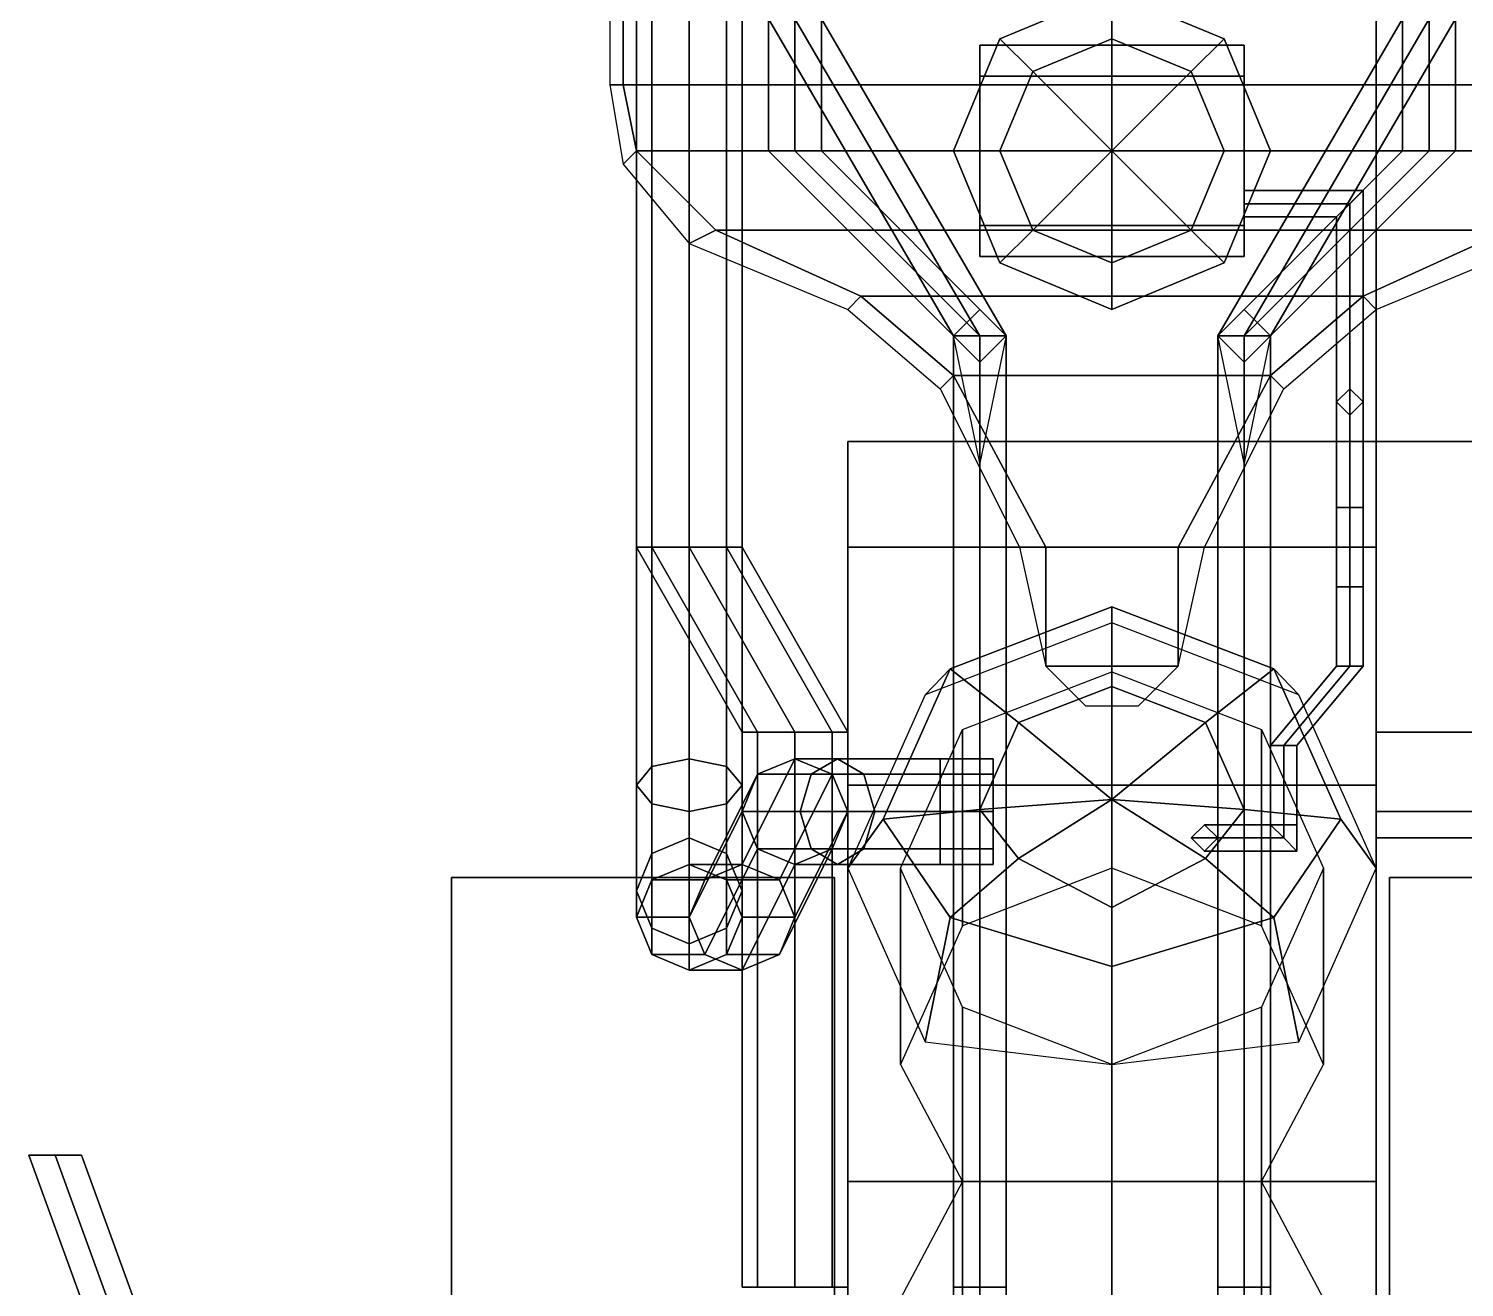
# Model space of a CAD drawing. Extents: x -0.41 to 0.41, y -1.02 to 1.15.
# Drawn here: x -0.41 to 0.133, y -0.14 to 0.336 of the extents above; entities that cross this region are included whole.
import ezdxf

# ---------------------------------------------------------------- set-up
doc = ezdxf.new("R2010")
doc.units = 0
doc.layers.get('0').update_dxf_attribs({"linetype": 'CONTINUOUS'})

msp = doc.modelspace()

# ---------------------------------------------------------------- linework, layer by layer
for points in [[(-0.17414, 1.01, 0.14414), (-0.18, 1.01, 0.13), (-0.18, 0.14, 0.13), (-0.17414, 0.14, 0.14414)], [(-0.18, 1.01, 0.13), (-0.17414, 1.01, 0.11586), (-0.17414, 0.14, 0.11586), (-0.18, 0.14, 0.13)], [(-0.16, 1.01, 0.15), (-0.17414, 1.01, 0.14414), (-0.17414, 0.14, 0.14414), (-0.16, 0.14, 0.15)], [(-0.17414, 1.01, 0.11586), (-0.16, 1.01, 0.11), (-0.16, 0.14, 0.11), (-0.17414, 0.14, 0.11586)], [(-0.14586, 1.01, 0.14414), (-0.16, 1.01, 0.15), (-0.16, 0.14, 0.15), (-0.14586, 0.14, 0.14414)], [(-0.16, 1.01, 0.11), (-0.14586, 1.01, 0.11586), (-0.14586, 0.14, 0.11586), (-0.16, 0.14, 0.11)], [(-0.14, 1.01, 0.13), (-0.14586, 1.01, 0.14414), (-0.14586, 0.14, 0.14414), (-0.14, 0.14, 0.13)], [(-0.14586, 1.01, 0.11586), (-0.14, 1.01, 0.13), (-0.14, 0.14, 0.13), (-0.14586, 0.14, 0.11586)], [(0.1, 0.69, 0.48), (0.1, 0.71, 0.44), (0.1, 0.27, 0.33), (0.1, 0.18, 0.35)], [(0.14, 0.18, 0.35), (0.14, 0.69, 0.48), (0.1, 0.69, 0.48), (0.1, 0.18, 0.35)], [(-0.13, 0.66, 0.3), (-0.12, 0.66, 0.29), (-0.12, 0.29, 0.13), (-0.13, 0.29, 0.14)], [(-0.12, 0.66, 0.31), (-0.13, 0.66, 0.3), (-0.13, 0.29, 0.14), (-0.12, 0.29, 0.15)], [(-0.12, 0.66, 0.29), (-0.11, 0.66, 0.3), (-0.11, 0.29, 0.14), (-0.12, 0.29, 0.13)], [(-0.11, 0.66, 0.3), (-0.12, 0.66, 0.31), (-0.12, 0.29, 0.15), (-0.11, 0.29, 0.14)], [(0.12, 0.66, 0.31), (0.11, 0.66, 0.3), (0.11, 0.29, 0.14), (0.12, 0.29, 0.15)], [(0.11, 0.66, 0.3), (0.12, 0.66, 0.29), (0.12, 0.29, 0.13), (0.11, 0.29, 0.14)], [(0.13, 0.66, 0.3), (0.12, 0.66, 0.31), (0.12, 0.29, 0.15), (0.13, 0.29, 0.14)], [(0.12, 0.66, 0.29), (0.13, 0.66, 0.3), (0.13, 0.29, 0.14), (0.12, 0.29, 0.13)], [(0, 0.33243, 0.41), (0, 0.35, 0.39), (-0.04243, 0.33243, 0.39), (-0.03, 0.32, 0.41)], [(0, 0.35, 0.14), (-0.04243, 0.33243, 0.14), (-0.04243, 0.33243, 0.39), (0, 0.35, 0.39)], [(0.03, 0.32, 0.41), (0.04243, 0.33243, 0.39), (0, 0.35, 0.39), (0, 0.33243, 0.41)], [(0.04243, 0.33243, 0.14), (0, 0.35, 0.14), (0, 0.35, 0.39), (0.04243, 0.33243, 0.39)], [(-0.19, 0.315, 0.735), (-0.185, 0.315, 0.76), (-0.185, 0.34, 0.765), (-0.19, 0.34, 0.745)], [(-0.185, 0.34, 0.765), (-0.185, 0.315, 0.76), (0.185, 0.315, 0.76), (0.185, 0.34, 0.765)], [(-0.13, 0.34, 0.55), (-0.12, 0.34, 0.54), (-0.05, 0.22, 0.6), (-0.06, 0.22, 0.61)], [(-0.12, 0.34, 0.56), (-0.13, 0.34, 0.55), (-0.06, 0.22, 0.61), (-0.05, 0.22, 0.62)], [(-0.12, 0.34, 0.54), (-0.11, 0.34, 0.55), (-0.04, 0.22, 0.61), (-0.05, 0.22, 0.6)], [(-0.11, 0.34, 0.55), (-0.12, 0.34, 0.56), (-0.05, 0.22, 0.62), (-0.04, 0.22, 0.61)], [(0.12, 0.34, 0.56), (0.11, 0.34, 0.55), (0.04, 0.22, 0.61), (0.05, 0.22, 0.62)], [(0.11, 0.34, 0.55), (0.12, 0.34, 0.54), (0.05, 0.22, 0.6), (0.04, 0.22, 0.61)], [(0.13, 0.34, 0.55), (0.12, 0.34, 0.56), (0.05, 0.22, 0.62), (0.06, 0.22, 0.61)], [(0.12, 0.34, 0.54), (0.13, 0.34, 0.55), (0.06, 0.22, 0.61), (0.05, 0.22, 0.6)], [(-0.03, 0.32, 0.41), (-0.04243, 0.33243, 0.39), (-0.06, 0.29, 0.39), (-0.04243, 0.29, 0.41)], [(-0.04243, 0.33243, 0.14), (-0.06, 0.29, 0.14), (-0.06, 0.29, 0.39), (-0.04243, 0.33243, 0.39)], [(0, 0.29, 0.42), (0, 0.33243, 0.41), (-0.03, 0.32, 0.41), (0, 0.29, 0.42)], [(0, 0.29, 0.42), (0.03, 0.32, 0.41), (0, 0.33243, 0.41), (0, 0.29, 0.42)], [(0.04243, 0.29, 0.41), (0.06, 0.29, 0.39), (0.04243, 0.33243, 0.39), (0.03, 0.32, 0.41)], [(0.06, 0.29, 0.14), (0.04243, 0.33243, 0.14), (0.04243, 0.33243, 0.39), (0.06, 0.29, 0.39)], [(0.05, 0.31828, 0.53328), (0.05, 0.33, 0.505), (-0.05, 0.33, 0.505), (-0.05, 0.31828, 0.53328)], [(0.05, 0.33, 0.505), (0.05, 0.31828, 0.47672), (-0.05, 0.31828, 0.47672), (-0.05, 0.33, 0.505)], [(-0.05, 0.31828, 0.47672), (-0.05, 0.29, 0.465), (-0.05, 0.26172, 0.47672), (-0.05, 0.33, 0.505)], [(-0.05, 0.33, 0.505), (-0.05, 0.26172, 0.47672), (-0.05, 0.25, 0.505), (-0.05, 0.31828, 0.53328)], [(0.05, 0.26172, 0.53328), (0.05, 0.33, 0.505), (0.05, 0.31828, 0.53328), (0.05, 0.29, 0.545)], [(0.05, 0.25, 0.505), (0.05, 0.31828, 0.47672), (0.05, 0.33, 0.505), (0.05, 0.26172, 0.53328)], [(0.05, 0.29, 0.545), (0.05, 0.31828, 0.53328), (-0.05, 0.31828, 0.53328), (-0.05, 0.29, 0.545)], [(0.05, 0.31828, 0.47672), (0.05, 0.29, 0.465), (-0.05, 0.29, 0.465), (-0.05, 0.31828, 0.47672)], [(-0.05, 0.31828, 0.53328), (-0.05, 0.25, 0.505), (-0.05, 0.26172, 0.53328), (-0.05, 0.29, 0.545)], [(0, 0.29, 0.42), (-0.03, 0.32, 0.41), (-0.04243, 0.29, 0.41), (0, 0.29, 0.42)], [(0, 0.29, 0.42), (0.04243, 0.29, 0.41), (0.03, 0.32, 0.41), (0, 0.29, 0.42)], [(0.05, 0.26172, 0.47672), (0.05, 0.29, 0.465), (0.05, 0.31828, 0.47672), (0.05, 0.25, 0.505)], [(-0.185, 0.285, 0.725), (-0.18, 0.29, 0.76), (-0.185, 0.315, 0.76), (-0.19, 0.315, 0.735)], [(-0.185, 0.315, 0.76), (-0.18, 0.29, 0.76), (0.18, 0.29, 0.76), (0.185, 0.315, 0.76)], [(-0.16, 0.255, 0.72), (-0.15, 0.26, 0.76), (-0.18, 0.29, 0.76), (-0.185, 0.285, 0.725)], [(-0.18, 0.29, 0.76), (-0.15, 0.26, 0.76), (0.15, 0.26, 0.76), (0.18, 0.29, 0.76)], [(-0.13, 0.29, 0.14), (-0.12, 0.29, 0.13), (-0.05, 0.22, 0.13), (-0.06, 0.22, 0.14)], [(-0.12, 0.29, 0.15), (-0.13, 0.29, 0.14), (-0.06, 0.22, 0.14), (-0.05, 0.22, 0.15)], [(-0.12, 0.29, 0.13), (-0.11, 0.29, 0.14), (-0.04, 0.22, 0.14), (-0.05, 0.22, 0.13)], [(-0.11, 0.29, 0.14), (-0.12, 0.29, 0.15), (-0.05, 0.22, 0.15), (-0.04, 0.22, 0.14)], [(-0.04243, 0.29, 0.41), (-0.06, 0.29, 0.39), (-0.04243, 0.24757, 0.39), (-0.03, 0.26, 0.41)], [(-0.06, 0.29, 0.14), (-0.04243, 0.24757, 0.14), (-0.04243, 0.24757, 0.39), (-0.06, 0.29, 0.39)], [(0.05, 0.26172, 0.53328), (0.05, 0.29, 0.545), (-0.05, 0.29, 0.545), (-0.05, 0.26172, 0.53328)], [(0.05, 0.29, 0.465), (0.05, 0.26172, 0.47672), (-0.05, 0.26172, 0.47672), (-0.05, 0.29, 0.465)], [(0, 0.29, 0.42), (-0.04243, 0.29, 0.41), (-0.03, 0.26, 0.41), (0, 0.29, 0.42)], [(0, 0.29, 0.42), (-0.03, 0.26, 0.41), (0, 0.24757, 0.41), (0, 0.29, 0.42)], [(0, 0.29, 0.42), (0, 0.24757, 0.41), (0.03, 0.26, 0.41), (0, 0.29, 0.42)], [(0, 0.29, 0.42), (0.03, 0.26, 0.41), (0.04243, 0.29, 0.41), (0, 0.29, 0.42)], [(0.03, 0.26, 0.41), (0.04243, 0.24757, 0.39), (0.06, 0.29, 0.39), (0.04243, 0.29, 0.41)], [(0.12, 0.29, 0.15), (0.11, 0.29, 0.14), (0.04, 0.22, 0.14), (0.05, 0.22, 0.15)], [(0.11, 0.29, 0.14), (0.12, 0.29, 0.13), (0.05, 0.22, 0.13), (0.04, 0.22, 0.14)], [(0.04243, 0.24757, 0.14), (0.06, 0.29, 0.14), (0.06, 0.29, 0.39), (0.04243, 0.24757, 0.39)], [(0.13, 0.29, 0.14), (0.12, 0.29, 0.15), (0.05, 0.22, 0.15), (0.06, 0.22, 0.14)], [(0.12, 0.29, 0.13), (0.13, 0.29, 0.14), (0.06, 0.22, 0.14), (0.05, 0.22, 0.13)], [(0.1, 0.28, 0.32), (0.1, 0.26, 0.31), (0.1, 0.24, 0.31), (0.1, 0.22, 0.32)], [(0.1, 0.27, 0.33), (0.1, 0.28, 0.32), (0.1, 0.22, 0.32), (0.1, 0.18, 0.35)], [(0.09, 0.27, 0.51), (0.095, 0.275, 0.505), (0.05, 0.275, 0.505), (0.05, 0.27, 0.51)], [(0.095, 0.275, 0.505), (0.09, 0.27, 0.5), (0.05, 0.27, 0.5), (0.05, 0.275, 0.505)], [(0.095, 0.275, 0.505), (0.09, 0.27, 0.51), (0.09, 0.235, 0.51), (0.095, 0.235, 0.505)], [(0.09, 0.27, 0.5), (0.095, 0.275, 0.505), (0.095, 0.235, 0.505), (0.09, 0.235, 0.5)], [(0.085, 0.265, 0.505), (0.09, 0.27, 0.51), (0.05, 0.27, 0.51), (0.05, 0.265, 0.505)], [(0.09, 0.27, 0.5), (0.085, 0.265, 0.505), (0.05, 0.265, 0.505), (0.05, 0.27, 0.5)], [(0.09, 0.27, 0.51), (0.085, 0.265, 0.505), (0.085, 0.235, 0.505), (0.09, 0.235, 0.51)], [(0.085, 0.265, 0.505), (0.09, 0.27, 0.5), (0.09, 0.235, 0.5), (0.085, 0.235, 0.505)], [(0.05, 0.25, 0.505), (0.05, 0.26172, 0.53328), (-0.05, 0.26172, 0.53328), (-0.05, 0.25, 0.505)], [(0.05, 0.26172, 0.47672), (0.05, 0.25, 0.505), (-0.05, 0.25, 0.505), (-0.05, 0.26172, 0.47672)], [(-0.1, 0.23, 0.725), (-0.095, 0.235, 0.76), (-0.15, 0.26, 0.76), (-0.16, 0.255, 0.72)], [(-0.15, 0.26, 0.76), (-0.095, 0.235, 0.76), (0.095, 0.235, 0.76), (0.15, 0.26, 0.76)], [(-0.03, 0.26, 0.41), (-0.04243, 0.24757, 0.39), (0, 0.23, 0.39), (0, 0.24757, 0.41)], [(0, 0.24757, 0.41), (0, 0.23, 0.39), (0.04243, 0.24757, 0.39), (0.03, 0.26, 0.41)], [(0.16, 0.255, 0.72), (0.15, 0.26, 0.76), (0.095, 0.235, 0.76), (0.1, 0.23, 0.725)], [(-0.04243, 0.24757, 0.14), (0, 0.23, 0.14), (0, 0.23, 0.39), (-0.04243, 0.24757, 0.39)], [(0, 0.23, 0.14), (0.04243, 0.24757, 0.14), (0.04243, 0.24757, 0.39), (0, 0.23, 0.39)], [(-0.065, 0.2, 0.735), (-0.06, 0.205, 0.765), (-0.095, 0.235, 0.76), (-0.1, 0.23, 0.725)], [(-0.095, 0.235, 0.76), (-0.06, 0.205, 0.765), (0.06, 0.205, 0.765), (0.095, 0.235, 0.76)], [(0.1, 0.23, 0.725), (0.095, 0.235, 0.76), (0.06, 0.205, 0.765), (0.065, 0.2, 0.735)], [(0.09, 0.235, 0.51), (0.085, 0.235, 0.505), (0.085, 0.195, 0.535), (0.09, 0.2, 0.535)], [(0.085, 0.235, 0.505), (0.09, 0.235, 0.5), (0.09, 0.19, 0.535), (0.085, 0.195, 0.535)], [(0.095, 0.235, 0.505), (0.09, 0.235, 0.51), (0.09, 0.2, 0.535), (0.095, 0.195, 0.535)], [(0.09, 0.235, 0.5), (0.095, 0.235, 0.505), (0.095, 0.195, 0.535), (0.09, 0.19, 0.535)], [(-0.05, 0.23, 0.15), (-0.06, 0.22, 0.14), (-0.06, 0.22, 0.61), (-0.05, 0.23, 0.6)], [(-0.04, 0.22, 0.14), (-0.05, 0.23, 0.15), (-0.05, 0.23, 0.6), (-0.04, 0.22, 0.61)], [(0.05, 0.23, 0.15), (0.04, 0.22, 0.14), (0.04, 0.22, 0.61), (0.05, 0.23, 0.6)], [(0.06, 0.22, 0.14), (0.05, 0.23, 0.15), (0.05, 0.23, 0.6), (0.06, 0.22, 0.61)], [(-0.06, 0.22, 0.14), (-0.05, 0.22, 0.13), (-0.05, -0.14, 0.13), (-0.06, -0.14, 0.14)], [(-0.05, 0.22, 0.15), (-0.06, 0.22, 0.14), (-0.06, -0.14, 0.14), (-0.05, -0.14, 0.15)], [(-0.05, 0.22, 0.62), (-0.06, 0.22, 0.61), (-0.06, -0.39059, 0.86363), (-0.05, -0.39524, 0.87556)], [(-0.06, 0.22, 0.61), (-0.05, 0.22, 0.6), (-0.05, -0.38593, 0.85169), (-0.06, -0.39059, 0.86363)], [(-0.05, 0.17185, 0.62), (-0.06, 0.22, 0.61), (-0.06, -0.36667, 0.61), (-0.05, -0.35892, 0.62)], [(-0.06, 0.22, 0.61), (-0.05, 0.22, 0.6), (-0.05, -0.35215, 0.6), (-0.06, -0.36667, 0.61)], [(-0.06, 0.22, 0.14), (-0.05, 0.21, 0.15), (-0.05, 0.21, 0.6), (-0.06, 0.22, 0.61)], [(-0.05, 0.22, 0.13), (-0.04, 0.22, 0.14), (-0.04, -0.14, 0.14), (-0.05, -0.14, 0.13)], [(-0.04, 0.22, 0.14), (-0.05, 0.22, 0.15), (-0.05, -0.14, 0.15), (-0.04, -0.14, 0.14)], [(-0.04, 0.22, 0.61), (-0.05, 0.22, 0.62), (-0.05, -0.39524, 0.87556), (-0.04, -0.39059, 0.86363)], [(-0.05, 0.22, 0.6), (-0.04, 0.22, 0.61), (-0.04, -0.39059, 0.86363), (-0.05, -0.38593, 0.85169)], [(-0.04, 0.22, 0.61), (-0.05, 0.17185, 0.62), (-0.05, -0.35892, 0.62), (-0.04, -0.36667, 0.61)], [(-0.05, 0.22, 0.6), (-0.04, 0.22, 0.61), (-0.04, -0.36667, 0.61), (-0.05, -0.35215, 0.6)], [(-0.05, 0.21, 0.15), (-0.04, 0.22, 0.14), (-0.04, 0.22, 0.61), (-0.05, 0.21, 0.6)], [(0.05, 0.22, 0.62), (0.04, 0.22, 0.61), (0.04, -0.39059, 0.86363), (0.05, -0.39524, 0.87556)], [(0.04, 0.22, 0.61), (0.05, 0.22, 0.6), (0.05, -0.38593, 0.85169), (0.04, -0.39059, 0.86363)], [(0.05, 0.17185, 0.62), (0.04, 0.22, 0.61), (0.04, -0.36667, 0.61), (0.05, -0.35892, 0.62)], [(0.04, 0.22, 0.61), (0.05, 0.22, 0.6), (0.05, -0.35215, 0.6), (0.04, -0.36667, 0.61)], [(0.05, 0.22, 0.15), (0.04, 0.22, 0.14), (0.04, -0.14, 0.14), (0.05, -0.14, 0.15)], [(0.04, 0.22, 0.14), (0.05, 0.22, 0.13), (0.05, -0.14, 0.13), (0.04, -0.14, 0.14)], [(0.04, 0.22, 0.14), (0.05, 0.21, 0.15), (0.05, 0.21, 0.6), (0.04, 0.22, 0.61)], [(0.06, 0.22, 0.61), (0.05, 0.22, 0.62), (0.05, -0.39524, 0.87556), (0.06, -0.39059, 0.86363)], [(0.05, 0.22, 0.6), (0.06, 0.22, 0.61), (0.06, -0.39059, 0.86363), (0.05, -0.38593, 0.85169)], [(0.06, 0.22, 0.61), (0.05, 0.17185, 0.62), (0.05, -0.35892, 0.62), (0.06, -0.36667, 0.61)], [(0.05, 0.22, 0.6), (0.06, 0.22, 0.61), (0.06, -0.36667, 0.61), (0.05, -0.35215, 0.6)], [(0.06, 0.22, 0.14), (0.05, 0.22, 0.15), (0.05, -0.14, 0.15), (0.06, -0.14, 0.14)], [(0.05, 0.22, 0.13), (0.06, 0.22, 0.14), (0.06, -0.14, 0.14), (0.05, -0.14, 0.13)], [(0.05, 0.21, 0.15), (0.06, 0.22, 0.14), (0.06, 0.22, 0.61), (0.05, 0.21, 0.6)], [(0.1, 0.18, 0.35), (0.1, 0.22, 0.32), (0.1, 0.18, 0.32), (0.1, 0.18, 0.35)], [(-0.035, 0.14, 0.74), (-0.025, 0.14, 0.765), (-0.06, 0.205, 0.765), (-0.065, 0.2, 0.735)], [(-0.06, 0.205, 0.765), (-0.025, 0.14, 0.765), (0.025, 0.14, 0.765), (0.06, 0.205, 0.765)], [(0.065, 0.2, 0.735), (0.06, 0.205, 0.765), (0.025, 0.14, 0.765), (0.035, 0.14, 0.74)], [(0.09, 0.2, 0.535), (0.085, 0.195, 0.535), (0.085, 0.155, 0.595), (0.09, 0.155, 0.6)], [(0.095, 0.195, 0.535), (0.09, 0.2, 0.535), (0.09, 0.155, 0.6), (0.095, 0.155, 0.595)], [(0.085, 0.195, 0.535), (0.09, 0.19, 0.535), (0.09, 0.155, 0.59), (0.085, 0.155, 0.595)], [(0.09, 0.19, 0.535), (0.095, 0.195, 0.535), (0.095, 0.155, 0.595), (0.09, 0.155, 0.59)], [(-0.1, 0.14, 0.31), (0.1, 0.14, 0.31), (0.1, 0.18, 0.25), (-0.1, 0.18, 0.25)], [(-0.1, 0.18, 0.25), (0.1, 0.18, 0.25), (0.1, 0.18, 0.2), (-0.1, 0.18, 0.2)], [(-0.1, 0.18, 0.2), (0.1, 0.18, 0.2), (0.1, 0.14, 0.14), (-0.1, 0.14, 0.14)], [(-0.1, 0.18, 0.25), (-0.1, -0.22, 0.18), (-0.1, 0.05, 0.31), (-0.1, 0.14, 0.31)], [(-0.1, 0.18, 0.2), (-0.1, 0.14, 0.14), (-0.1, 0.05, 0.14), (-0.1, 0.18, 0.25)], [(-0.1, 0.18, 0.25), (-0.1, 0.05, 0.14), (-0.1, -0.22, 0.18), (-0.1, 0.18, 0.25)], [(0.1, 0.05, 0.31), (0.1, -0.22, 0.18), (0.1, 0.18, 0.25), (0.1, 0.14, 0.31)], [(0.1, 0.05, 0.14), (0.1, 0.14, 0.14), (0.1, 0.18, 0.2), (0.1, 0.18, 0.25)], [(0.1, -0.22, 0.18), (0.1, 0.05, 0.14), (0.1, 0.18, 0.25)], [(0.14, 0.07, 0.3), (0.14, 0.18, 0.35), (0.1, 0.18, 0.35), (0.1, 0.07, 0.3)], [(0.1, 0.18, 0.35), (0.1, 0.18, 0.32), (0.1, 0.152, 0.292), (0.1, 0.14, 0.31)], [(0.1, 0.18, 0.35), (0.1, 0.18, 0.35), (0.1, 0.14, 0.31), (0.1, 0.092, 0.31)], [(0.09, 0.125, 0.59), (0.085, 0.125, 0.595), (0.085, 0.155, 0.595), (0.09, 0.155, 0.59)], [(0.085, 0.125, 0.595), (0.09, 0.125, 0.6), (0.09, 0.155, 0.6), (0.085, 0.155, 0.595)], [(0.095, 0.125, 0.595), (0.09, 0.125, 0.59), (0.09, 0.155, 0.59), (0.095, 0.155, 0.595)], [(0.09, 0.125, 0.6), (0.095, 0.125, 0.595), (0.095, 0.155, 0.595), (0.09, 0.155, 0.6)], [(-0.17414, 0.14, 0.14414), (-0.18, 0.14, 0.13), (-0.18, 0.05, 0.16), (-0.17414, 0.05707, 0.17225)], [(-0.18, 0.14, 0.13), (-0.17414, 0.14, 0.11586), (-0.17414, 0.04293, 0.14775), (-0.18, 0.05, 0.16)], [(-0.17414, 0.14, 0.14414), (-0.18, 0.14, 0.13), (-0.14, 0.07, 0.13), (-0.13414, 0.07, 0.14414)], [(-0.18, 0.14, 0.13), (-0.17414, 0.14, 0.11586), (-0.13414, 0.07, 0.11586), (-0.14, 0.07, 0.13)], [(-0.16, 0.14, 0.15), (-0.17414, 0.14, 0.14414), (-0.17414, 0.05707, 0.17225), (-0.16, 0.06, 0.17732)], [(-0.17414, 0.14, 0.11586), (-0.16, 0.14, 0.11), (-0.16, 0.04, 0.14268), (-0.17414, 0.04293, 0.14775)], [(-0.16, 0.14, 0.15), (-0.17414, 0.14, 0.14414), (-0.13414, 0.07, 0.14414), (-0.12, 0.07, 0.15)], [(-0.17414, 0.14, 0.11586), (-0.16, 0.14, 0.11), (-0.12, 0.07, 0.11), (-0.13414, 0.07, 0.11586)], [(-0.14586, 0.14, 0.14414), (-0.16, 0.14, 0.15), (-0.16, 0.06, 0.17732), (-0.14586, 0.05707, 0.17225)], [(-0.16, 0.14, 0.11), (-0.14586, 0.14, 0.11586), (-0.14586, 0.04293, 0.14775), (-0.16, 0.04, 0.14268)], [(-0.14586, 0.14, 0.14414), (-0.16, 0.14, 0.15), (-0.12, 0.07, 0.15), (-0.10586, 0.07, 0.14414)], [(-0.16, 0.14, 0.11), (-0.14586, 0.14, 0.11586), (-0.10586, 0.07, 0.11586), (-0.12, 0.07, 0.11)], [(-0.14, 0.14, 0.13), (-0.14586, 0.14, 0.14414), (-0.14586, 0.05707, 0.17225), (-0.14, 0.05, 0.16)], [(-0.14586, 0.14, 0.11586), (-0.14, 0.14, 0.13), (-0.14, 0.05, 0.16), (-0.14586, 0.04293, 0.14775)], [(-0.14, 0.14, 0.13), (-0.14586, 0.14, 0.14414), (-0.10586, 0.07, 0.14414), (-0.1, 0.07, 0.13)], [(-0.14586, 0.14, 0.11586), (-0.14, 0.14, 0.13), (-0.1, 0.07, 0.13), (-0.10586, 0.07, 0.11586)], [(-0.1, 0.05, 0.31), (0.1, 0.05, 0.31), (0.1, 0.14, 0.31), (-0.1, 0.14, 0.31)], [(-0.1, 0.14, 0.14), (0.1, 0.14, 0.14), (0.1, 0.05, 0.14), (-0.1, 0.05, 0.14)], [(-0.025, 0.095, 0.74), (-0.025, 0.095, 0.76), (-0.025, 0.14, 0.765), (-0.035, 0.14, 0.74)], [(-0.025, 0.14, 0.765), (-0.025, 0.095, 0.76), (0.025, 0.095, 0.76), (0.025, 0.14, 0.765)], [(0.035, 0.14, 0.74), (0.025, 0.14, 0.765), (0.025, 0.095, 0.76), (0.025, 0.095, 0.74)], [(0.09, 0.095, 0.58), (0.085, 0.095, 0.585), (0.085, 0.125, 0.595), (0.09, 0.125, 0.59)], [(0.085, 0.095, 0.585), (0.09, 0.095, 0.59), (0.09, 0.125, 0.6), (0.085, 0.125, 0.595)], [(0.095, 0.095, 0.585), (0.09, 0.095, 0.58), (0.09, 0.125, 0.59), (0.095, 0.125, 0.595)], [(0.09, 0.095, 0.59), (0.095, 0.095, 0.585), (0.095, 0.125, 0.595), (0.09, 0.125, 0.6)], [(0, 0.11753, 0.52025), (0, 0.1114, 0.46885), (-0.07071, 0.08421, 0.47973), (-0.06124, 0.09398, 0.52967)], [(0, 0.08726, 0.54313), (0, 0.11753, 0.52025), (-0.06124, 0.09398, 0.52967), (-0.03536, 0.07366, 0.54857)], [(0.03536, 0.07366, 0.54857), (0.06124, 0.09398, 0.52967), (0, 0.11753, 0.52025), (0, 0.08726, 0.54313)], [(0.06124, 0.09398, 0.52967), (0.07071, 0.08421, 0.47973), (0, 0.1114, 0.46885), (0, 0.11753, 0.52025)], [(-0.06124, 0.09398, 0.52967), (-0.07071, 0.08421, 0.47973), (-0.1, 0.01855, 0.50599), (-0.0866, 0.03712, 0.55241)], [(-0.03536, 0.07366, 0.54857), (-0.06124, 0.09398, 0.52967), (-0.0866, 0.03712, 0.55241), (-0.05, 0.04083, 0.5617)], [(0, 0.01856, 0.29058), (-0.05657, -0.0032, 0.29928), (-0.05657, 0.07108, 0.48498), (0, 0.09283, 0.47628)], [(-0.025, 0.095, 0.76), (-0.01, 0.08, 0.76), (0.01, 0.08, 0.76), (0.025, 0.095, 0.76)], [(-0.01, 0.08, 0.76), (-0.01, 0.08, 0.76), (-0.025, 0.095, 0.76), (-0.025, 0.095, 0.74)], [(0.05657, -0.0032, 0.29928), (0, 0.01856, 0.29058), (0, 0.09283, 0.47628), (0.05657, 0.07108, 0.48498)], [(0.025, 0.095, 0.74), (0.025, 0.095, 0.76), (0.01, 0.08, 0.76)], [(0.05, 0.04083, 0.5617), (0.0866, 0.03712, 0.55241), (0.06124, 0.09398, 0.52967), (0.03536, 0.07366, 0.54857)], [(0.065, 0.065, 0.58), (0.06, 0.065, 0.585), (0.085, 0.095, 0.585), (0.09, 0.095, 0.58)], [(0.06, 0.065, 0.585), (0.065, 0.065, 0.59), (0.09, 0.095, 0.59), (0.085, 0.095, 0.585)], [(0.0866, 0.03712, 0.55241), (0.1, 0.01855, 0.50599), (0.07071, 0.08421, 0.47973), (0.06124, 0.09398, 0.52967)], [(0.07, 0.065, 0.585), (0.065, 0.065, 0.58), (0.09, 0.095, 0.58), (0.095, 0.095, 0.585)], [(0.065, 0.065, 0.59), (0.07, 0.065, 0.585), (0.095, 0.095, 0.585), (0.09, 0.095, 0.59)], [(0, 0.04455, 0.57098), (0, 0.08726, 0.54313), (-0.03536, 0.07366, 0.54857), (0, 0.04455, 0.57098)], [(0, 0.04455, 0.57098), (0.03536, 0.07366, 0.54857), (0, 0.08726, 0.54313), (0, 0.04455, 0.57098)], [(-0.05657, -0.0032, 0.29928), (-0.08, -0.05572, 0.32029), (-0.08, 0.01855, 0.50599), (-0.05657, 0.07108, 0.48498)], [(0, 0.04455, 0.57098), (-0.03536, 0.07366, 0.54857), (-0.05, 0.04083, 0.5617), (0, 0.04455, 0.57098)], [(0, 0.04455, 0.57098), (0.05, 0.04083, 0.5617), (0.03536, 0.07366, 0.54857), (0, 0.04455, 0.57098)], [(0.08, -0.05572, 0.32029), (0.05657, -0.0032, 0.29928), (0.05657, 0.07108, 0.48498), (0.08, 0.01855, 0.50599)], [(-0.13414, 0.07, 0.14414), (-0.14, 0.07, 0.13), (-0.14, -0.14, 0.13), (-0.13414, -0.14, 0.14414)], [(-0.14, 0.07, 0.13), (-0.13414, 0.07, 0.11586), (-0.13414, -0.14, 0.11586), (-0.14, -0.14, 0.13)], [(-0.12, 0.07, 0.15), (-0.13414, 0.07, 0.14414), (-0.13414, -0.14, 0.14414), (-0.12, -0.14, 0.15)], [(-0.13414, 0.07, 0.11586), (-0.12, 0.07, 0.11), (-0.12, -0.14, 0.11), (-0.13414, -0.14, 0.11586)], [(-0.10586, 0.07, 0.14414), (-0.12, 0.07, 0.15), (-0.12, -0.14, 0.15), (-0.10586, -0.14, 0.14414)], [(-0.12, 0.07, 0.11), (-0.10586, 0.07, 0.11586), (-0.10586, -0.14, 0.11586), (-0.12, -0.14, 0.11)], [(-0.1, 0.07, 0.13), (-0.10586, 0.07, 0.14414), (-0.10586, -0.14, 0.14414), (-0.1, -0.14, 0.13)], [(-0.10586, 0.07, 0.11586), (-0.1, 0.07, 0.13), (-0.1, -0.14, 0.13), (-0.10586, -0.14, 0.11586)], [(0.14, 0.04, 0.28), (0.14, 0.07, 0.3), (0.1, 0.07, 0.3), (0.1, 0.04, 0.28)], [(-0.16, 0.06, 0.17732), (-0.17414, 0.05707, 0.17225), (-0.17414, 0.02414, 0.22), (-0.16, 0.03, 0.22)], [(-0.14586, 0.05707, 0.17225), (-0.16, 0.06, 0.17732), (-0.16, 0.03, 0.22), (-0.14586, 0.02414, 0.22)], [(-0.14, 0.02, 0.3), (-0.15414, 0.01414, 0.3), (-0.13414, 0.05414, 0.38), (-0.12, 0.06, 0.38)], [(-0.12586, 0.01414, 0.3), (-0.14, 0.02, 0.3), (-0.12, 0.06, 0.38), (-0.10586, 0.05414, 0.38)], [(-0.12, 0.06, 0.38), (-0.13414, 0.05414, 0.38), (-0.11389, 0.05414, 0.42889), (-0.10389, 0.06, 0.41889)], [(-0.10586, 0.05414, 0.38), (-0.12, 0.06, 0.38), (-0.10389, 0.06, 0.41889), (-0.09389, 0.05414, 0.40889)], [(-0.10389, 0.06, 0.41889), (-0.11389, 0.05414, 0.42889), (-0.065, 0.05414, 0.44914), (-0.065, 0.06, 0.435)], [(-0.09389, 0.05414, 0.40889), (-0.10389, 0.06, 0.41889), (-0.065, 0.06, 0.435), (-0.065, 0.05414, 0.42086)], [(-0.045, 0.05414, 0.44914), (-0.045, 0.06, 0.435), (-0.065, 0.06, 0.435), (-0.065, 0.05414, 0.44914)], [(-0.045, 0.06, 0.435), (-0.045, 0.05414, 0.42086), (-0.065, 0.05414, 0.42086), (-0.065, 0.06, 0.435)], [(0.065, 0.035, 0.59), (0.06, 0.035, 0.595), (0.06, 0.065, 0.585), (0.065, 0.065, 0.58)], [(0.06, 0.035, 0.595), (0.065, 0.035, 0.6), (0.065, 0.065, 0.59), (0.06, 0.065, 0.585)], [(0.07, 0.035, 0.595), (0.065, 0.035, 0.59), (0.065, 0.065, 0.58), (0.07, 0.065, 0.585)], [(0.065, 0.035, 0.6), (0.07, 0.035, 0.595), (0.07, 0.065, 0.585), (0.065, 0.065, 0.59)], [(-0.17414, 0.05707, 0.17225), (-0.18, 0.05, 0.16), (-0.18, 0.01, 0.22), (-0.17414, 0.02414, 0.22)], [(-0.14, 0.05, 0.16), (-0.14586, 0.05707, 0.17225), (-0.14586, 0.02414, 0.22), (-0.14, 0.01, 0.22)], [(-0.18, 0.05, 0.16), (-0.17414, 0.04293, 0.14775), (-0.17414, -0.00414, 0.22), (-0.18, 0.01, 0.22)], [(-0.15414, 0.01414, 0.3), (-0.16, 0, 0.3), (-0.14, 0.04, 0.38), (-0.13414, 0.05414, 0.38)], [(-0.14586, 0.04293, 0.14775), (-0.14, 0.05, 0.16), (-0.14, 0.01, 0.22), (-0.14586, -0.00414, 0.22)], [(-0.13414, 0.05414, 0.38), (-0.14, 0.04, 0.38), (-0.11803, 0.04, 0.43303), (-0.11389, 0.05414, 0.42889)], [(-0.12, 0, 0.3), (-0.12586, 0.01414, 0.3), (-0.10586, 0.05414, 0.38), (-0.1, 0.04, 0.38)], [(-0.11389, 0.05414, 0.42889), (-0.11803, 0.04, 0.43303), (-0.065, 0.04, 0.455), (-0.065, 0.05414, 0.44914)], [(-0.1, 0.04, 0.38), (-0.10586, 0.05414, 0.38), (-0.09389, 0.05414, 0.40889), (-0.08975, 0.04, 0.40475)], [(-0.1, -0.1, 0.37), (0.1, -0.1, 0.37), (0.1, 0.05, 0.31), (-0.1, 0.05, 0.31)], [(-0.1, 0.05, 0.14), (0.1, 0.05, 0.14), (0.1, -0.22, 0.18), (-0.1, -0.22, 0.18)], [(-0.1, -0.22, 0.18), (-0.1, -0.22, 0.32), (-0.1, -0.1, 0.37), (-0.1, 0.05, 0.31)], [(-0.08975, 0.04, 0.40475), (-0.09389, 0.05414, 0.40889), (-0.065, 0.05414, 0.42086), (-0.065, 0.04, 0.415)], [(-0.045, 0.04, 0.455), (-0.045, 0.05414, 0.44914), (-0.065, 0.05414, 0.44914), (-0.065, 0.04, 0.455)], [(-0.045, 0.05414, 0.42086), (-0.045, 0.04, 0.415), (-0.065, 0.04, 0.415), (-0.065, 0.05414, 0.42086)], [(0.1, -0.1, 0.37), (0.1, -0.22, 0.32), (0.1, -0.22, 0.18), (0.1, 0.05, 0.31)], [(0, 0.04455, 0.57098), (-0.05, 0.04083, 0.5617), (-0.03536, 0.02226, 0.56912), (0, 0.04455, 0.57098)], [(0, 0.04455, 0.57098), (-0.03536, 0.02226, 0.56912), (0, 0.0037, 0.57655), (0, 0.04455, 0.57098)], [(0, 0.04455, 0.57098), (0, 0.0037, 0.57655), (0.03536, 0.02226, 0.56912), (0, 0.04455, 0.57098)], [(0, 0.04455, 0.57098), (0.03536, 0.02226, 0.56912), (0.05, 0.04083, 0.5617), (0, 0.04455, 0.57098)], [(-0.17414, 0.04293, 0.14775), (-0.16, 0.04, 0.14268), (-0.16, -0.01, 0.22), (-0.17414, -0.00414, 0.22)], [(-0.16, 0.04, 0.14268), (-0.14586, 0.04293, 0.14775), (-0.14586, -0.00414, 0.22), (-0.16, -0.01, 0.22)], [(-0.16, 0, 0.3), (-0.15414, -0.01414, 0.3), (-0.13414, 0.02586, 0.38), (-0.14, 0.04, 0.38)], [(-0.14, 0.04, 0.38), (-0.13414, 0.02586, 0.38), (-0.11389, 0.02586, 0.42889), (-0.11803, 0.04, 0.43303)], [(-0.12586, -0.01414, 0.3), (-0.12, 0, 0.3), (-0.1, 0.04, 0.38), (-0.10586, 0.02586, 0.38)], [(-0.11803, 0.04, 0.43303), (-0.11389, 0.02586, 0.42889), (-0.065, 0.02586, 0.44914), (-0.065, 0.04, 0.455)], [(-0.10586, 0.02586, 0.38), (-0.1, 0.04, 0.38), (-0.08975, 0.04, 0.40475), (-0.09389, 0.02586, 0.40889)], [(-0.09389, 0.02586, 0.40889), (-0.08975, 0.04, 0.40475), (-0.065, 0.04, 0.415), (-0.065, 0.02586, 0.42086)], [(-0.05, 0.04083, 0.5617), (-0.0866, 0.03712, 0.55241), (-0.06124, -0.00002, 0.56727), (-0.03536, 0.02226, 0.56912)], [(-0.045, 0.02586, 0.44914), (-0.045, 0.04, 0.455), (-0.065, 0.04, 0.455), (-0.065, 0.02586, 0.44914)], [(-0.045, 0.04, 0.415), (-0.045, 0.02586, 0.42086), (-0.065, 0.02586, 0.42086), (-0.065, 0.04, 0.415)], [(0.03536, 0.02226, 0.56912), (0.06124, -0.00002, 0.56727), (0.0866, 0.03712, 0.55241), (0.05, 0.04083, 0.5617)], [(0.14, 0.03, 0.25), (0.14, 0.04, 0.28), (0.1, 0.04, 0.28), (0.1, 0.03, 0.25)], [(0.14, 0.04, 0.2), (0.14, 0.03, 0.23), (0.1, 0.03, 0.23), (0.1, 0.04, 0.2)], [(-0.0866, 0.03712, 0.55241), (-0.1, 0.01855, 0.50599), (-0.07071, -0.0471, 0.53225), (-0.06124, -0.00002, 0.56727)], [(0.065, 0.03, 0.6), (0.06, 0.035, 0.595), (0.035, 0.035, 0.595), (0.03, 0.03, 0.6)], [(0.03, 0.03, 0.6), (0.035, 0.035, 0.595), (0.035, 0.035, 0.56), (0.03, 0.03, 0.56)], [(0.06, 0.035, 0.595), (0.065, 0.03, 0.59), (0.04, 0.03, 0.59), (0.035, 0.035, 0.595)], [(0.035, 0.035, 0.595), (0.04, 0.03, 0.59), (0.04, 0.03, 0.56), (0.035, 0.035, 0.56)], [(0.065, 0.03, 0.59), (0.06, 0.035, 0.595), (0.06, 0.035, 0.595), (0.065, 0.035, 0.59)], [(0.06, 0.035, 0.595), (0.065, 0.03, 0.6), (0.065, 0.035, 0.6), (0.06, 0.035, 0.595)], [(0.06124, -0.00002, 0.56727), (0.07071, -0.0471, 0.53225), (0.1, 0.01855, 0.50599), (0.0866, 0.03712, 0.55241)], [(0.07, 0.025, 0.595), (0.065, 0.03, 0.59), (0.065, 0.035, 0.59), (0.07, 0.035, 0.595)], [(0.065, 0.03, 0.6), (0.07, 0.025, 0.595), (0.07, 0.035, 0.595), (0.065, 0.035, 0.6)], [(-0.16, 0.03, 0.22), (-0.17414, 0.02414, 0.22), (-0.17414, 0.01414, 0.27), (-0.16, 0.02, 0.27)], [(-0.14586, 0.02414, 0.22), (-0.16, 0.03, 0.22), (-0.16, 0.02, 0.27), (-0.14586, 0.01414, 0.27)], [(0.07, 0.025, 0.595), (0.065, 0.03, 0.6), (0.03, 0.03, 0.6), (0.035, 0.025, 0.595)], [(0.035, 0.025, 0.595), (0.03, 0.03, 0.6), (0.03, 0.03, 0.56), (0.035, 0.025, 0.56)], [(0.065, 0.03, 0.59), (0.07, 0.025, 0.595), (0.035, 0.025, 0.595), (0.04, 0.03, 0.59)], [(0.04, 0.03, 0.59), (0.035, 0.025, 0.595), (0.035, 0.025, 0.56), (0.04, 0.03, 0.56)], [(0.14, 0.03, 0.23), (0.14, 0.03, 0.25), (0.1, 0.03, 0.25), (0.1, 0.03, 0.23)], [(-0.17414, 0.02414, 0.22), (-0.18, 0.01, 0.22), (-0.18, 0, 0.27), (-0.17414, 0.01414, 0.27)], [(-0.15414, -0.01414, 0.3), (-0.14, -0.02, 0.3), (-0.12, 0.02, 0.38), (-0.13414, 0.02586, 0.38)], [(-0.14, 0.01, 0.22), (-0.14586, 0.02414, 0.22), (-0.14586, 0.01414, 0.27), (-0.14, 0, 0.27)], [(-0.14, -0.02, 0.3), (-0.12586, -0.01414, 0.3), (-0.10586, 0.02586, 0.38), (-0.12, 0.02, 0.38)], [(-0.13414, 0.02586, 0.38), (-0.12, 0.02, 0.38), (-0.10389, 0.02, 0.41889), (-0.11389, 0.02586, 0.42889)], [(-0.12, 0.02, 0.38), (-0.10586, 0.02586, 0.38), (-0.09389, 0.02586, 0.40889), (-0.10389, 0.02, 0.41889)], [(-0.11389, 0.02586, 0.42889), (-0.10389, 0.02, 0.41889), (-0.065, 0.02, 0.435), (-0.065, 0.02586, 0.44914)], [(-0.10389, 0.02, 0.41889), (-0.09389, 0.02586, 0.40889), (-0.065, 0.02586, 0.42086), (-0.065, 0.02, 0.435)], [(-0.045, 0.02, 0.435), (-0.045, 0.02586, 0.44914), (-0.065, 0.02586, 0.44914), (-0.065, 0.02, 0.435)], [(-0.045, 0.02586, 0.42086), (-0.045, 0.02, 0.435), (-0.065, 0.02, 0.435), (-0.065, 0.02586, 0.42086)], [(-0.03536, 0.02226, 0.56912), (-0.06124, -0.00002, 0.56727), (0, -0.01859, 0.57469), (0, 0.0037, 0.57655)], [(0, 0.0037, 0.57655), (0, -0.01859, 0.57469), (0.06124, -0.00002, 0.56727), (0.03536, 0.02226, 0.56912)], [(-0.16, 0.02, 0.27), (-0.17414, 0.01414, 0.27), (-0.15414, 0.01414, 0.3), (-0.14, 0.02, 0.3)], [(-0.14586, 0.01414, 0.27), (-0.16, 0.02, 0.27), (-0.14, 0.02, 0.3), (-0.12586, 0.01414, 0.3)], [(-0.08, -0.05572, 0.32029), (-0.05657, -0.1, 0.36191), (-0.05657, -0.03397, 0.527), (-0.08, 0.01855, 0.50599)], [(0.05657, -0.1, 0.36191), (0.08, -0.05572, 0.32029), (0.08, 0.01855, 0.50599), (0.05657, -0.03397, 0.527)], [(-0.25, 0.015, 0.145), (-0.25, -0.21, 0.17), (-0.25, -0.21, 0.18), (-0.25, 0.015, 0.155)], [(-0.105, 0.015, 0.155), (-0.105, 0.015, 0.145), (-0.25, 0.015, 0.145), (-0.25, 0.015, 0.155)], [(-0.105, 0.015, 0.145), (-0.105, -0.21, 0.17), (-0.25, -0.21, 0.17), (-0.25, 0.015, 0.145)], [(-0.25, 0.015, 0.155), (-0.25, -0.21, 0.18), (-0.105, -0.21, 0.18), (-0.105, 0.015, 0.155)], [(-0.17414, 0.01414, 0.27), (-0.18, 0, 0.27), (-0.16, 0, 0.3), (-0.15414, 0.01414, 0.3)], [(-0.14, 0, 0.27), (-0.14586, 0.01414, 0.27), (-0.12586, 0.01414, 0.3), (-0.12, 0, 0.3)], [(-0.105, -0.21, 0.18), (-0.105, -0.21, 0.17), (-0.105, 0.015, 0.145), (-0.105, 0.015, 0.155)], [(0.105, 0.015, 0.155), (0.105, -0.21, 0.18), (0.25, -0.21, 0.18), (0.25, 0.015, 0.155)], [(0.25, 0.015, 0.145), (0.25, -0.21, 0.17), (0.105, -0.21, 0.17), (0.105, 0.015, 0.145)], [(0.105, 0.015, 0.145), (0.105, -0.21, 0.17), (0.105, -0.21, 0.18), (0.105, 0.015, 0.155)], [(0.25, 0.015, 0.155), (0.25, 0.015, 0.145), (0.105, 0.015, 0.145), (0.105, 0.015, 0.155)], [(-0.18, 0.01, 0.22), (-0.17414, -0.00414, 0.22), (-0.17414, -0.01414, 0.27), (-0.18, 0, 0.27)], [(-0.14586, -0.00414, 0.22), (-0.14, 0.01, 0.22), (-0.14, 0, 0.27), (-0.14586, -0.01414, 0.27)], [(-0.18, 0, 0.27), (-0.17414, -0.01414, 0.27), (-0.15414, -0.01414, 0.3), (-0.16, 0, 0.3)], [(-0.14586, -0.01414, 0.27), (-0.14, 0, 0.27), (-0.12, 0, 0.3), (-0.12586, -0.01414, 0.3)], [(-0.17414, -0.00414, 0.22), (-0.16, -0.01, 0.22), (-0.16, -0.02, 0.27), (-0.17414, -0.01414, 0.27)], [(-0.16, -0.01, 0.22), (-0.14586, -0.00414, 0.22), (-0.14586, -0.01414, 0.27), (-0.16, -0.02, 0.27)], [(-0.06124, -0.00002, 0.56727), (-0.07071, -0.0471, 0.53225), (0, -0.05573, 0.5357), (0, -0.01859, 0.57469)], [(0, -0.01859, 0.57469), (0, -0.05573, 0.5357), (0.07071, -0.0471, 0.53225), (0.06124, -0.00002, 0.56727)], [(-0.17414, -0.01414, 0.27), (-0.16, -0.02, 0.27), (-0.14, -0.02, 0.3), (-0.15414, -0.01414, 0.3)], [(-0.16, -0.02, 0.27), (-0.14586, -0.01414, 0.27), (-0.12586, -0.01414, 0.3), (-0.14, -0.02, 0.3)], [(-0.05657, -0.1, 0.36191), (0, -0.1, 0.42501), (0, -0.05573, 0.5357), (-0.05657, -0.03397, 0.527)], [(0, -0.1, 0.42501), (0.05657, -0.1, 0.36191), (0.05657, -0.03397, 0.527), (0, -0.05573, 0.5357)], [(-0.4, -0.09, 0.92), (-0.41, -0.09, 0.91), (-0.37, -0.2, 0.96), (-0.36, -0.2, 0.97)], [(-0.41, -0.09, 0.91), (-0.4, -0.09, 0.9), (-0.36, -0.2, 0.95), (-0.37, -0.2, 0.96)], [(-0.39, -0.09, 0.91), (-0.4, -0.09, 0.9), (-0.41, -0.09, 0.91), (-0.4, -0.09, 0.92)], [(-0.39, -0.09, 0.91), (-0.4, -0.09, 0.92), (-0.36, -0.2, 0.97), (-0.35, -0.2, 0.96)], [(-0.4, -0.09, 0.9), (-0.39, -0.09, 0.91), (-0.35, -0.2, 0.96), (-0.36, -0.2, 0.95)], [(-0.1, -0.22, 0.32), (0.1, -0.22, 0.32), (0.1, -0.1, 0.37), (-0.1, -0.1, 0.37)], [(-0.05657, -0.1, 0.36191), (-0.08, -0.14428, 0.32029), (-0.08, -0.21855, 0.50599), (-0.05657, -0.16603, 0.527)], [(0, -0.1, 0.42501), (-0.05657, -0.1, 0.36191), (-0.05657, -0.16603, 0.527), (0, -0.14427, 0.5357)], [(0.05657, -0.1, 0.36191), (0, -0.1, 0.42501), (0, -0.14427, 0.5357), (0.05657, -0.16603, 0.527)], [(0.08, -0.14428, 0.32029), (0.05657, -0.1, 0.36191), (0.05657, -0.16603, 0.527), (0.08, -0.21855, 0.50599)]]:
    msp.add_3dface(points)

doc.saveas('drawing.dxf')
